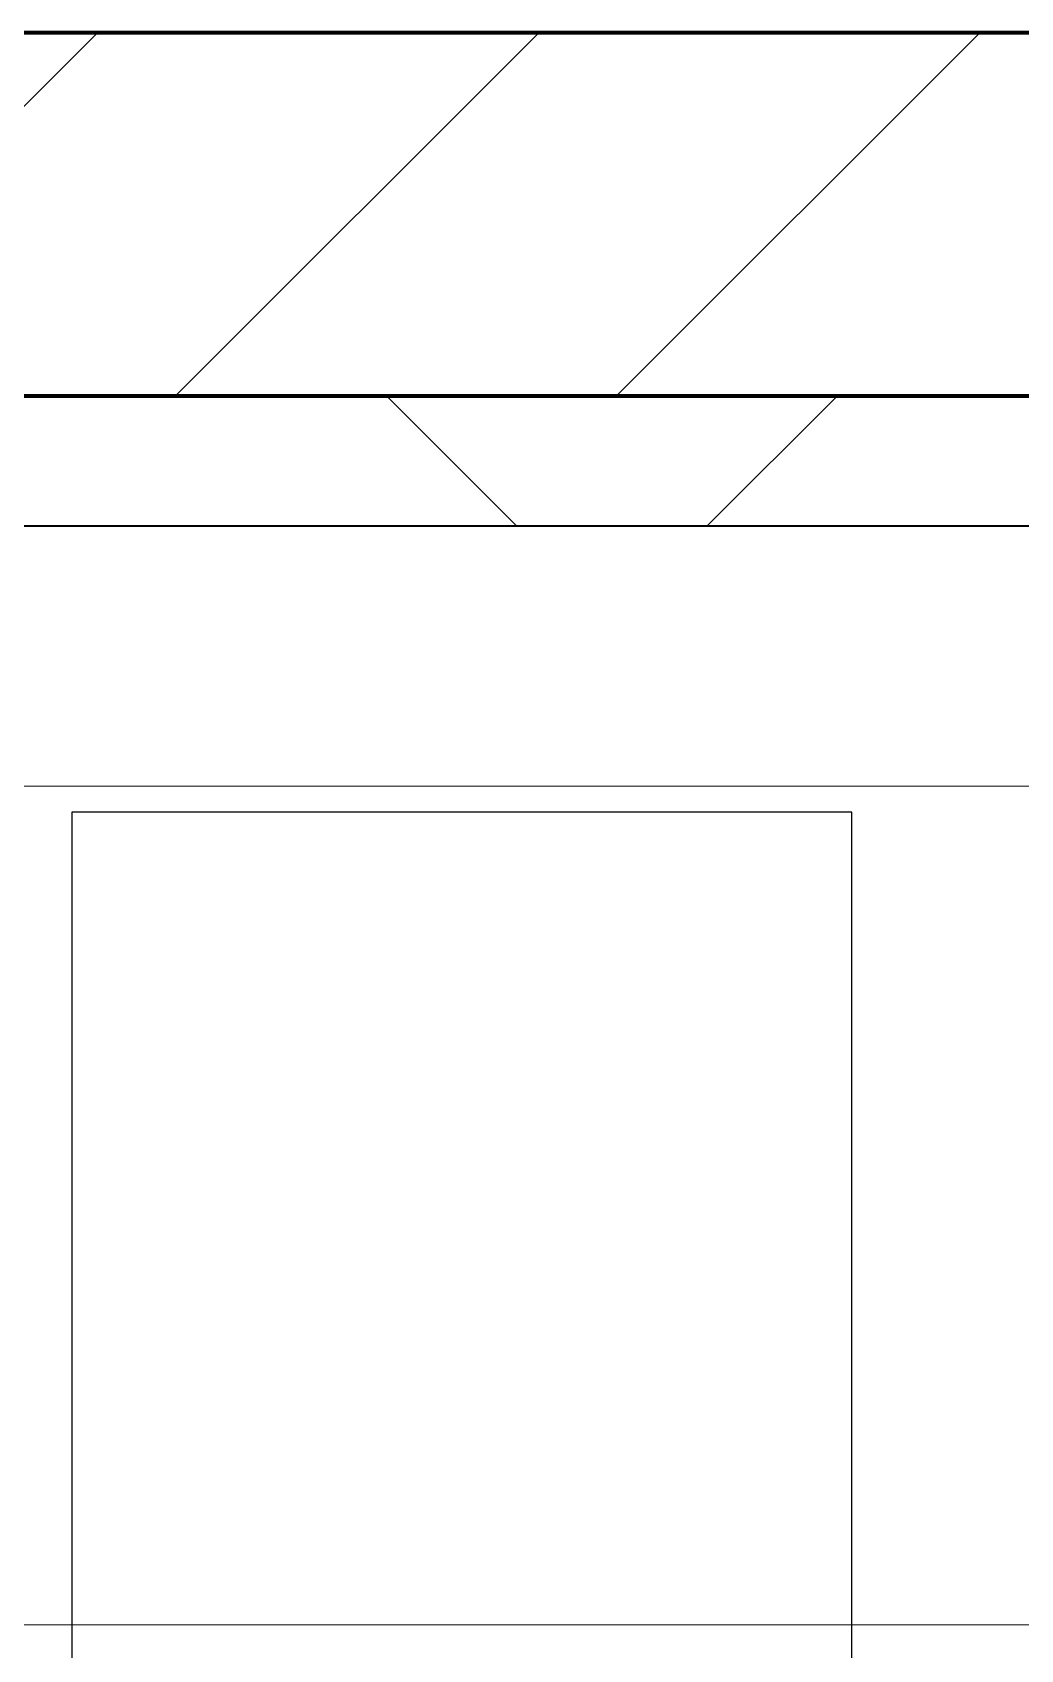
# Model space of a CAD drawing. Header units: millimetres. Extents: x -853432 to -773672, y -18171 to 22484.
# Drawn here: x -843448 to -843067, y 11272 to 11894 of the extents above; entities that cross this region are included whole.
import ezdxf
from ezdxf.xclip import XClip

# ---------------------------------------------------------------- set-up
doc = ezdxf.new("R2010")
doc.units = ezdxf.units.MM
doc.header["$XCLIPFRAME"] = 0
doc.layers.add('000 - WIPEOUT', color=250, linetype='Continuous')
doc.layers.add('A11_ALU.SOLID SHEET', color=2, linetype='Continuous')
for name, color, linetype, lineweight in [('A-GLAZ-CURT', 2, 'Continuous', 9), ('A-WALL', 5, 'Continuous', 35), ('A-WALL-FNSH', 2, 'Continuous', 35), ('A-WALL-PATT', 1, 'Continuous', 35), ('WALL-E', 2, 'Continuous', 35)]:
    doc.layers.add(name, color=color, linetype=linetype, lineweight=lineweight)

# ---------------------------------------------------------------- blocks, each defined once
blk = doc.blocks.new('System Panel - DPA-AR_Metal Ceiling Rectangular Panel-15987054-4251-01 ENLARGED CONCOURSE LEVEL - REFLECTED CEILING PLAN - SHEET 2')
at = {"layer": 'A-GLAZ-CURT'}
for p, q in [((-847507.46, 11604.02), (-845107.46, 11604.02)), ((-845107.46, 11604.02), (-847507.46, 11604.02)), ((-845107.46, 11281.37), (-847507.46, 11281.37)), ((-847507.46, 11281.37), (-845107.46, 11281.37))]:
    blk.add_line(p, q, dxfattribs=at)
blk = doc.blocks.new('PPLS-PP19_Custom Tile Pattern - Custom Tile Pattern-V66-4251-01 ENLARGED CONCOURSE LEVEL - REFLECTED CEILING PLAN - SHEET 2')
at = {"layer": 'A-GLAZ-CURT'}
for p, q in [((-300, 0), (300, 0)), ((300, 0), (-300, 0)), ((195.99, 0), (213.31, 0)), ((213.31, 0), (195.99, 0)), ((230.06, 0), (300, 0)), ((-300, -50), (300, -50)), ((300, -50), (-300, -50))]:
    blk.add_line(p, q, dxfattribs=at)
for points, knots in [([(-126.5, 0), (-122.44, 0), (-108.71, 0), (-86.68, 0), (-63.44, 0), (-54.4, 0), (-48.53, 0), (-30.79, 0), (-18.03, 0), (7.39, 0), (13.26, 0), (16.29, 0)], [-5231.017328, -5231.017328, -5231.017328, -5231.017328, -4994.692869, -4542.524482, -4008.285538, -3689.699207, -3546.54457, -3315.260113, -2864.387349, -2439.246196, -2140.82811, -2140.82811, -2140.82811, -2140.82811]), ([(-115.82, 0), (-114.96, 0), (-110.41, 0), (-96.78, 0), (-71.33, 0), (-42.53, 0), (-12.78, 0), (4.23, 0), (9.64, 0), (10.14, 0), (10.18, 0)], [-5724.064692, -5724.064692, -5724.064692, -5724.064692, -5430.283136, -5103.229623, -4799.173296, -4065.652676, -3589.737505, -3285.047089, -3066.359526, -3044.715262, -3044.715262, -3044.715262, -3044.715262]), ([(9.32, 0), (9.08, 0), (7.65, 0), (2.57, 0), (-12.23, 0), (-25.64, 0), (-40, 0), (-56.24, 0), (-75.59, 0), (-94, 0), (-112.01, 0), (-114.94, 0), (-115.63, 0)], [-2922.926651, -2922.926651, -2922.926651, -2922.926651, -2882.788014, -2720.818881, -2518.50168, -2125.455881, -1792.521578, -1466.981642, -1208.454564, -789.402658, -501.969187, -243.577221, -243.577221, -243.577221, -243.577221]), ([(31.18, 0), (25.97, 0), (11.99, 0), (-16.92, 0), (-47.42, 0), (-65.77, 0), (-66.37, 0), (-66.38, 0)], [-4496.803627, -4496.803627, -4496.803627, -4496.803627, -4222.080604, -3745.412743, -2981.410125, -2542.574734, -2498.224237, -2498.224237, -2498.224237, -2498.224237]), ([(76.63, 0), (74.8, 0), (67.65, 0), (53.52, 0), (37, 0), (24.07, 0), (12.82, 0), (-2.9, 0), (-20.62, 0), (-32.81, 0), (-44.85, 0), (-51.43, 0), (-51.79, 0)], [-3095.572228, -3095.572228, -3095.572228, -3095.572228, -2950.589685, -2634.532728, -2313.748533, -2106.613311, -1925.670641, -1617.263037, -1290.787923, -1039.307308, -819.71621, -644.910881, -644.910881, -644.910881, -644.910881]), ([(-36.78, 0), (-32.43, 0), (-19.22, 0), (8.83, 0), (43.36, 0), (70.92, 0), (82.12, 0), (83.66, 0)], [-6191.144455, -6191.144455, -6191.144455, -6191.144455, -5862.463379, -5340.621928, -4573.028122, -4094.177415, -3869.465285, -3869.465285, -3869.465285, -3869.465285]), ([(30.82, 0), (29.27, 0), (20.14, 0), (3.54, 0), (-16.58, 0), (-34.76, 0), (-36.04, 0)], [-10462.034656, -10462.034656, -10462.034656, -10462.034656, -10363.088938, -9884.23066, -9424.652049, -9182.880979, -9182.880979, -9182.880979, -9182.880979]), ([(15.48, 0), (10.75, 0), (-0.89, 0), (-17.84, 0), (-30.57, 0), (-31.82, 0), (-32, 0)], [-3582.245441, -3582.245441, -3582.245441, -3582.245441, -3333.063701, -2994.501669, -2698.150104, -2614.070998, -2614.070998, -2614.070998, -2614.070998]), ([(-30.52, 0), (-27.11, 0), (-17.83, 0), (0.54, 0), (12.05, 0), (16.33, 0)], [-2323.618664, -2323.618664, -2323.618664, -2323.618664, -2142.497158, -1716.209403, -1461.946331, -1461.946331, -1461.946331, -1461.946331]), ([(-13, 0), (-14.35, 0), (-17.68, 0), (-25.97, 0), (-29.52, 0), (-30.21, 0)], [-55207.591944, -55207.591944, -55207.591944, -55207.591944, -54789.006179, -54461.685999, -54290.791712, -54290.791712, -54290.791712, -54290.791712]), ([(8.33, 0), (8.19, 0), (7.18, 0), (0.32, 0), (-13.89, 0), (-24.92, 0), (-29.03, 0)], [-3574.286521, -3574.286521, -3574.286521, -3574.286521, -3526.962355, -3285.499107, -2903.012179, -2680.714891, -2680.714891, -2680.714891, -2680.714891]), ([(-28.57, 0), (-26.93, 0), (-20.29, 0), (-11.45, 0), (2.08, 0), (10.92, 0), (15.18, 0), (15.75, 0)], [-5361.429781, -5361.429781, -5361.429781, -5361.429781, -5261.36855, -5050.479954, -4785.90057, -4596.498881, -4567.143888, -4567.143888, -4567.143888, -4567.143888]), ([(-22.56, 0), (-20.27, 0), (-17.03, 0), (-11.36, 0), (-7.66, 0), (-6.6, 0), (-6.44, 0)], [-56468.192263, -56468.192263, -56468.192263, -56468.192263, -56344.022017, -56303.229861, -56166.290093, -56124.392176, -56124.392176, -56124.392176, -56124.392176]), ([(-15.19, 0), (-13.07, 0), (-0.71, 0), (12.11, 0), (15.48, 0)], [-461.142613, -461.142613, -461.142613, -461.142613, -429.606584, -418.500335, -418.500335, -418.500335, -418.500335]), ([(-6.54, 0), (-6.73, 0), (-7.2, 0), (-7.6, 0), (-7.79, 0)], [-56009.792147, -56009.792147, -56009.792147, -56009.792147, -55949.290093, -55895.192118, -55895.192118, -55895.192118, -55895.192118]), ([(-2.63, 0), (-2.47, 0), (-1.22, 0), (4.92, 0), (15.97, 0), (22.54, 0), (24.49, 0)], [-226.825321, -226.825321, -226.825321, -226.825321, -220.269177, -206.416616, -198.214427, -187.717507, -187.717507, -187.717507, -187.717507]), ([(15.57, 0), (8.31, 0), (2.68, 0), (-1.67, 0), (-2.25, 0)], [-281.576261, -281.576261, -281.576261, -281.576261, -246.234814, -234.646884, -234.646884, -234.646884, -234.646884]), ([(103.09, 0), (101.08, 0), (86.31, 0), (63.34, 0), (35.84, 0), (22.36, 0), (16.93, 0), (16.27, 0)], [-375.435014, -375.435014, -375.435014, -375.435014, -369.147452, -330.153101, -307.516438, -285.83788, -282.694619, -282.694619, -282.694619, -282.694619]), ([(24.69, 0), (24.54, 0), (20.99, 0), (18.32, 0), (16.27, 0)], [-4368.572414, -4368.572414, -4368.572414, -4368.572414, -4306.476363, -4080.000647, -4080.000647, -4080.000647, -4080.000647]), ([(16.32, 0), (24.63, 0), (46.81, 0), (88.72, 0), (120.63, 0), (138.28, 0), (138.53, 0)], [-417.581825, -417.581825, -417.581825, -417.581825, -390.253598, -346.313304, -291.370682, -290.5735, -290.5735, -290.5735, -290.5735]), ([(16.34, 0), (18.52, 0), (21.84, 0), (24.62, 0), (24.72, 0), (24.72, 0)], [-4557.048129, -4557.048129, -4557.048129, -4557.048129, -4445.288762, -4384.376941, -4376.041937, -4376.041937, -4376.041937, -4376.041937]), ([(70.61, 0), (66.16, 0), (55.8, 0), (39.61, 0), (28.7, 0), (19.54, 0), (16.34, 0)], [-4647.237329, -4647.237329, -4647.237329, -4647.237329, -4326.416877, -4098.545751, -3766.694881, -3597.316945, -3597.316945, -3597.316945, -3597.316945]), ([(16.82, 0), (20.95, 0), (27.04, 0), (37.44, 0), (45.92, 0), (57.76, 0), (64.47, 0), (72.74, 0), (75.22, 0), (76.03, 0), (76.21, 0)], [-1452.261665, -1452.261665, -1452.261665, -1452.261665, -1206.526904, -1089.329421, -901.315459, -753.071572, -495.328968, -421.953223, -334.951786, -290.452333, -290.452333, -290.452333, -290.452333]), ([(17.02, 0), (17.37, 0), (19.11, 0), (22.91, 0), (31, 0), (39.04, 0), (51.19, 0), (58.74, 0), (61.34, 0), (61.45, 0)], [-2117.316538, -2117.316538, -2117.316538, -2117.316538, -2084.094819, -1956.422387, -1818.904206, -1645.594513, -1443.202566, -1228.752106, -1120.932285, -1120.932285, -1120.932285, -1120.932285]), ([(18.16, 0), (19.15, 0), (24.25, 0), (25.66, 0), (26.12, 0)], [-5700.113719, -5700.113719, -5700.113719, -5700.113719, -5554.232259, -5302.431367, -5302.431367, -5302.431367, -5302.431367]), ([(84.98, 0), (84.21, 0), (80.98, 0), (74.4, 0), (62.26, 0), (51.85, 0), (43.81, 0), (29.53, 0), (20.67, 0), (18.85, 0), (18.16, 0)], [-7205.068504, -7205.068504, -7205.068504, -7205.068504, -7135.649961, -6924.452779, -6738.82075, -6548.303034, -6314.283804, -6135.05769, -5972.647715, -5832.674503, -5832.674503, -5832.674503, -5832.674503]), ([(27.44, 0), (27.9, 0), (29.54, 0), (38.07, 0), (53.39, 0), (71.67, 0), (81.69, 0), (83.85, 0), (84.58, 0)], [-5037.309798, -5037.309798, -5037.309798, -5037.309798, -4887.603822, -4705.298446, -4353.683244, -3960.84581, -3759.045785, -3579.141173, -3579.141173, -3579.141173, -3579.141173]), ([(27.89, 0), (29.09, 0), (33.4, 0), (48.37, 0), (66.32, 0), (79.49, 0), (85.27, 0)], [-147.777612, -147.777612, -147.777612, -147.777612, -135.792042, -118.513713, -97.899267, -80.892389, -80.892389, -80.892389, -80.892389]), ([(53.18, 0), (53.06, 0), (52.22, 0), (44.99, 0), (36.46, 0), (30.82, 0)], [-622.740158, -622.740158, -622.740158, -622.740158, -566.066452, -360.610861, 0, 0, 0, 0]), ([(136.44, 0), (121.66, 0), (86.93, 0), (51.16, 0), (31.18, 0)], [-106.750556, -106.750556, -106.750556, -106.750556, -59.610984, 0, 0, 0, 0]), ([(168.37, 0), (167.68, 0), (162.47, 0), (147.02, 0), (109.77, 0), (76.86, 0), (57.82, 0), (46.51, 0), (41.18, 0), (36.02, 0), (35.54, 0), (35.54, 0)], [-543.375029, -543.375029, -543.375029, -543.375029, -530.793311, -458.593899, -401.860199, -357.622665, -341.267687, -334.000314, -326.15566, -319.318397, -317.489778, -317.489778, -317.489778, -317.489778]), ([(36.29, 0), (37.77, 0), (48.82, 0), (63.26, 0), (77.1, 0), (85.27, 0)], [-314.598523, -314.598523, -314.598523, -314.598523, -305.899624, -287.17622, -255.759719, -255.759719, -255.759719, -255.759719]), ([(61.47, 0), (61.47, 0), (61.21, 0), (54.61, 0), (53.71, 0), (53.56, 0)], [-1113.311073, -1113.311073, -1113.311073, -1113.311073, -1096.402191, -891.204116, -747.28819, -747.28819, -747.28819, -747.28819]), ([(76.22, 0), (75.58, 0), (73.64, 0), (71.05, 0), (70.61, 0)], [-193.634889, -193.634889, -193.634889, -193.634889, -31.537676, 0, 0, 0, 0]), ([(114.39, 0), (114.2, 0), (112.08, 0), (105.42, 0), (93.44, 0), (88.77, 0), (85.28, 0)], [-8148.58938, -8148.58938, -8148.58938, -8148.58938, -8105.191388, -7723.759874, -7531.75727, -7213.979135, -7213.979135, -7213.979135, -7213.979135]), ([(85.43, 0), (87, 0), (102.6, 0), (124.45, 0), (132.42, 0), (134.6, 0)], [-255.559425, -255.559425, -255.559425, -255.559425, -249.500363, -194.761443, -152.241002, -152.241002, -152.241002, -152.241002]), ([(85.91, 0), (86.23, 0), (88.09, 0), (92.51, 0), (94.33, 0)], [-3446.580388, -3446.580388, -3446.580388, -3446.580388, -3336.541051, -2783.776468, -2783.776468, -2783.776468, -2783.776468]), ([(86.3, 0), (91.76, 0), (105.16, 0), (116.36, 0), (128.63, 0), (128.95, 0)], [-79.87979, -79.87979, -79.87979, -79.87979, -63.759246, -39.050993, -35.895543, -35.895543, -35.895543, -35.895543]), ([(94.4, 0), (94.4, 0), (94.64, 0), (99.11, 0), (108.97, 0), (120.79, 0), (139.94, 0), (163.31, 0), (185.23, 0), (193.62, 0), (194.69, 0), (194.79, 0)], [-2348.345796, -2348.345796, -2348.345796, -2348.345796, -2310.419338, -2233.599744, -2052.234781, -1843.028543, -1530.39897, -1095.004608, -529.74427, -295.064701, -265.121568, -265.121568, -265.121568, -265.121568]), ([(129.02, 0), (129.02, 0), (124.41, 0), (122.35, 0), (114.96, 0), (108.04, 0), (103.09, 0)], [-35.386604, -35.386604, -35.386604, -35.386604, -31.430235, -22.807238, -15.488593, 0, 0, 0, 0]), ([(157.9, 0), (156.77, 0), (151.67, 0), (143.29, 0), (134.04, 0), (126.24, 0), (118.6, 0), (114.23, 0), (111.98, 0), (105.66, 0), (105.23, 0), (105.23, 0)], [-10292.955006, -10292.955006, -10292.955006, -10292.955006, -10098.273015, -9847.788484, -9677.714971, -9567.007022, -9453.21225, -9220.200448, -9012.77275, -8966.157302, -8929.495943, -8929.495943, -8929.495943, -8929.495943]), ([(105.26, 0), (105.52, 0), (111.01, 0), (112.65, 0), (113.59, 0)], [-8920.561005, -8920.561005, -8920.561005, -8920.561005, -8814.835624, -8577.462505, -8577.462505, -8577.462505, -8577.462505]), ([(128.58, 0), (128.8, 0), (130.16, 0), (139.26, 0), (152.67, 0), (161.24, 0), (162.19, 0), (162.75, 0)], [-633.326174, -633.326174, -633.326174, -633.326174, -627.736123, -618.981161, -602.094757, -592.980799, -581.414464, -581.414464, -581.414464, -581.414464]), ([(137.1, 0), (136, 0), (133.64, 0), (129.87, 0), (129.11, 0)], [-670.405967, -670.405967, -670.405967, -670.405967, -651.020627, -640.742133, -640.742133, -640.742133, -640.742133]), ([(193.8, 0), (193.33, 0), (190.11, 0), (183.13, 0), (171, 0), (161.95, 0), (161.28, 0), (158.35, 0), (157.85, 0), (157.77, 0)], [-11665.349007, -11665.349007, -11665.349007, -11665.349007, -11565.880756, -11105.624034, -10839.086983, -10768.332124, -10666.779182, -10580.760289, -10550.278881, -10550.278881, -10550.278881, -10550.278881]), ([(223.15, 0), (216.99, 0), (197.52, 0), (177.41, 0), (159.34, 0), (158.33, 0), (158.3, 0)], [-207.538346, -207.538346, -207.538346, -207.538346, -187.987675, -143.776725, -129.632772, -123.352749, -123.352749, -123.352749, -123.352749]), ([(159.07, 0), (159.13, 0), (160.84, 0), (165.21, 0), (174.15, 0), (185.98, 0), (208.82, 0), (219.42, 0), (230.06, 0)], [-115.643202, -115.643202, -115.643202, -115.643202, -114.681583, -87.660824, -65.295536, -41.623857, -24.459831, 0, 0, 0, 0]), ([(162.75, 0), (165.4, 0), (170.91, 0), (172.61, 0), (172.61, 0)], [-111.264224, -111.264224, -111.264224, -111.264224, -56.742688, -19.085662, -19.085662, -19.085662, -19.085662]), ([(223.18, 0), (222.42, 0), (218.15, 0), (200.27, 0), (182.99, 0), (174.27, 0), (169.67, 0), (168.99, 0)], [-9084.689872, -9084.689872, -9084.689872, -9084.689872, -9016.44624, -8717.832359, -8253.978395, -8152.463617, -8069.855175, -8069.855175, -8069.855175, -8069.855175]), ([(215.22, 0), (214.62, 0), (210.55, 0), (203.98, 0), (187.54, 0), (175.3, 0), (169.49, 0)], [-203.825446, -203.825446, -203.825446, -203.825446, -198.527383, -184.406837, -162.427601, -142.916156, -142.916156, -142.916156, -142.916156]), ([(171.51, 0), (176.48, 0), (193.23, 0), (201.73, 0), (208.81, 0), (213.9, 0), (241.96, 0), (266.73, 0), (281.71, 0), (291.71, 0), (296.52, 0), (297.86, 0), (298.09, 0)], [-7971.819559, -7971.819559, -7971.819559, -7971.819559, -7784.112253, -7606.717214, -7289.299508, -7042.621073, -6582.165592, -6068.460911, -5766.029927, -5566.724884, -5280.360606, -5199.253518, -5199.253518, -5199.253518, -5199.253518]), ([(172.07, 0), (177.66, 0), (187.87, 0), (201.08, 0), (207.47, 0), (213.96, 0), (215.11, 0)], [-255.364076, -255.364076, -255.364076, -255.364076, -237.955587, -223.92608, -215.862851, -208.75215, -208.75215, -208.75215, -208.75215]), ([(223.08, 0), (223.41, 0), (230.01, 0), (242.06, 0), (246.54, 0), (246.96, 0)], [-10543.593097, -10543.593097, -10543.593097, -10543.593097, -10511.382485, -9925.173265, -9834.877357, -9834.877357, -9834.877357, -9834.877357]), ([(300, 0), (288.22, 0), (262, 0), (234.16, 0), (224.22, 0), (223.12, 0)], [-12528.858583, -12528.858583, -12528.858583, -12528.858583, -11905.454923, -11162.864862, -11054.421071, -11054.421071, -11054.421071, -11054.421071]), ([(247.1, 0), (246.76, 0), (245.04, 0), (238.34, 0), (228.13, 0), (224.85, 0), (223.41, 0)], [-9649.085549, -9649.085549, -9649.085549, -9649.085549, -9581.591397, -9406.094246, -9221.510254, -9091.710123, -9091.710123, -9091.710123, -9091.710123]), ([(300, 0), (286.53, 0), (260.92, 0), (235.26, 0), (223.73, 0)], [-285.253232, -285.253232, -285.253232, -285.253232, -244.693688, -208.157764, -208.157764, -208.157764, -208.157764]), ([(284.76, 0), (284.76, 0), (285.09, 0), (287.47, 0), (293.59, 0), (297.76, 0), (300, 0)], [-4110.630118, -4110.630118, -4110.630118, -4110.630118, -4053.389046, -3959.664717, -3862.421465, -3746.95702, -3746.95702, -3746.95702, -3746.95702]), ([(297.38, 0), (295.84, 0), (291.62, 0), (285.38, 0), (284.87, 0)], [-4803.172655, -4803.172655, -4803.172655, -4803.172655, -4358.271401, -4143.037883, -4143.037883, -4143.037883, -4143.037883])]:
    blk.add_open_spline(points, degree=3, knots=knots, dxfattribs=at)
for points in [[(16.02, 0), (13.33, 0), (10.77, 0), (9.63, 0)], [(24.49, 0), (25.23, 0), (25.72, 0), (26.04, 0)], [(80.35, 0), (79.57, 0), (78.27, 0), (76.63, 0)], [(84.06, 0), (83.48, 0), (82.41, 0), (81.72, 0)], [(168.74, 0), (168.74, 0), (169.81, 0), (171.51, 0)], [(195.11, 0), (194.91, 0), (194.44, 0), (193.8, 0)], [(222.76, 0), (220.92, 0), (219.58, 0), (219.02, 0)], [(219.9, 0), (220.46, 0), (221.2, 0), (222.07, 0)]]:
    blk.add_open_spline(points, degree=3, dxfattribs=at)
blk = doc.blocks.new('PPLS-PP19_Custom Tile Pattern - Custom Tile Pattern-V67-4251-01 ENLARGED CONCOURSE LEVEL - REFLECTED CEILING PLAN - SHEET 2')
at = {"layer": 'A-GLAZ-CURT'}
for p, q in [((-300, 0), (300, 0)), ((300, 0), (-300, 0)), ((-293.07, 0), (-275.75, 0)), ((-275.75, 0), (-293.07, 0)), ((-300, -50), (300, -50)), ((300, -50), (-300, -50))]:
    blk.add_line(p, q, dxfattribs=at)
at = {"layer": 'A-GLAZ-CURT', "flags": 128}
for points in [[(-300, 0), (-291.56, 0), (-283.3, 0), (-275.2, 0), (-267.26, 0), (-259.45, 0), (-251.77, 0), (-244.2, 0), (-236.74, 0), (-229.36, 0), (-222.06, 0), (-214.83, 0), (-207.71, 0), (-200.76, 0), (-194.02, 0), (-187.54, 0), (-181.38, 0), (-175.58, 0), (-170.25, 0)], [(-170.01, 0), (-174.47, 0), (-179.49, 0), (-184.81, 0), (-190.44, 0), (-196.37, 0), (-202.58, 0), (-209.04, 0), (-215.73, 0), (-222.63, 0), (-229.72, 0), (-236.97, 0), (-244.39, 0), (-251.96, 0), (-259.67, 0), (-267.51, 0), (-275.48, 0), (-283.55, 0), (-291.73, 0), (-300, 0)]]:
    blk.add_lwpolyline(points, dxfattribs=at)
at = {"layer": 'A-GLAZ-CURT'}
for points, knots in [([(-300, 0), (-284.65, 0), (-236.57, 0), (-174.61, 0), (-129.95, 0), (-112.37, 0), (-104.29, 0), (-101.31, 0)], [-5323.127839, -5323.127839, -5323.127839, -5323.127839, -4502.809032, -2700.551212, -1002.059161, -460.363443, -221.796993, -221.796993, -221.796993, -221.796993]), ([(-238.96, 0), (-252.89, 0), (-272.63, 0), (-294.48, 0), (-300, 0)], [-14598.146147, -14598.146147, -14598.146147, -14598.146147, -13729.592194, -13439.944408, -13439.944408, -13439.944408, -13439.944408]), ([(-240.08, 0), (-244.89, 0), (-255.75, 0), (-262.59, 0), (-264.9, 0), (-265.4, 0)], [-796.931846, -796.931846, -796.931846, -796.931846, -543.655514, -208.940337, 0, 0, 0, 0]), ([(-258.6, 0), (-257.91, 0), (-254.26, 0), (-247.17, 0), (-241.28, 0), (-239.9, 0)], [-5722.54675, -5722.54675, -5722.54675, -5722.54675, -5657.471696, -5413.335975, -5338.48321, -5338.48321, -5338.48321, -5338.48321]), ([(-238.96, 0), (-233.35, 0), (-224.41, 0), (-213.1, 0), (-200.2, 0), (-187.01, 0), (-176.88, 0), (-171.08, 0)], [-5321.560939, -5321.560939, -5321.560939, -5321.560939, -5017.494783, -4832.723979, -4666.091899, -4349.945572, -4071.073527, -4071.073527, -4071.073527, -4071.073527]), ([(-137.88, 0), (-140.56, 0), (-147.66, 0), (-147.69, 0), (-158.72, 0), (-174.02, 0), (-185.59, 0), (-209.77, 0), (-227, 0), (-238.17, 0), (-238.96, 0)], [-3187.727384, -3187.727384, -3187.727384, -3187.727384, -2919.378265, -2477.344047, -2237.412286, -2029.680487, -1755.085331, -1400.429864, -858.079193, -816.515073, -816.515073, -816.515073, -816.515073]), ([(-171.17, 0), (-184.6, 0), (-206.37, 0), (-230.27, 0), (-238.76, 0)], [-16151.889957, -16151.889957, -16151.889957, -16151.889957, -15131.813646, -14602.206786, -14602.206786, -14602.206786, -14602.206786])]:
    blk.add_open_spline(points, degree=3, knots=knots, dxfattribs=at)
blk = doc.blocks.new('*U634')
at = {"layer": 'A-GLAZ-CURT', "rotation": 180}
for name, p in [('PPLS-PP19_Custom Tile Pattern - Custom Tile Pattern-V67-4251-01 ENLARGED CONCOURSE LEVEL - REFLECTED CEILING PLAN - SHEET 2', (-7800, 8125)), ('PPLS-PP19_Custom Tile Pattern - Custom Tile Pattern-V66-4251-01 ENLARGED CONCOURSE LEVEL - REFLECTED CEILING PLAN - SHEET 2', (-7200, 8125))]:
    blk.add_blockref(name, p, dxfattribs=at)
at = {"layer": 'A-GLAZ-CURT'}
blk.add_blockref('System Panel - DPA-AR_Metal Ceiling Rectangular Panel-15987054-4251-01 ENLARGED CONCOURSE LEVEL - REFLECTED CEILING PLAN - SHEET 2', (838282.37, -3579.02), dxfattribs=at)
blk = doc.blocks.new('*U1002')
at = {"color": 3}
blk.add_wipeout([(-1087.5, -1650), (1087.5, -1650), (1087.5, -1950), (-1087.5, -1950)], dxfattribs=at).dxf.layer = '000 - WIPEOUT'
at = {"layer": 'A11_ALU.SOLID SHEET', "color": 0, "linetype": 'ByBlock'}
blk.add_lwpolyline([(-1087.5, -1950), (1087.5, -1950), (1087.5, -1650), (-1087.5, -1650)], close=True, dxfattribs=at)
blk = doc.blocks.new('*U1213')
blk.add_lwpolyline([(-83950, 6309), (-96205.17, 6309), (-96205.17, 8125), (-104695, 8125), (-104695, 7050), (-108275, 7050), (-108275, 3850), (-101417.5, 3850), (-101417.5, 550), (-83950, 550)], close=True)
at = {"layer": 'A11_ALU.SOLID SHEET', "color": 0, "linetype": 'ByBlock', "rotation": 90}
blk.add_blockref('*U1002', (-100400, 6927.5), dxfattribs=at)

msp = doc.modelspace()

# ---------------------------------------------------------------- hatches: boundary and pattern name
at = {"layer": 'A-WALL-PATT', "lineweight": 9}
h = msp.add_hatch(dxfattribs=at)
h.set_pattern_fill('FP_2', color=256, style=0, pattern_type=2)
h.set_pattern_definition([(45, (0, 0), (-84.852814, 84.852814), [])])
h.paths.add_polyline_path([(-840837.54, 11754.02), (-840837.54, 11894.02), (-849372.5, 11894.02), (-849372.5, 11754.02), (-844960.16, 11754.02)])

# ---------------------------------------------------------------- linework, layer by layer
at = {"layer": 'A-WALL', "color": 7, "lineweight": 70}
for p, q in [((-849372.5, 11894.02), (-840837.54, 11894.02)), ((-840837.54, 11754.02), (-849372.5, 11754.02))]:
    msp.add_line(p, q, dxfattribs=at)
at = {"layer": 'A-WALL-FNSH', "color": 250}
msp.add_line((-849372.5, 11754.02), (-840837.54, 11754.02), dxfattribs=at)
at = {"layer": 'WALL-E'}
for p, q in [((-843957.37, 11894.02), (-840837.54, 11894.02)), ((-840837.54, 11894.02), (-843957.37, 11894.02)), ((-843957.37, 11754.02), (-840837.54, 11754.02)), ((-840837.54, 11754.02), (-843957.37, 11754.02))]:
    msp.add_line(p, q, dxfattribs=at)

# ---------------------------------------------------------------- block references
at = {"layer": 'A11_ALU.SOLID SHEET'}
ref = msp.add_blockref('*U1213', (-744682.37, 3579.02), dxfattribs=at)
XClip(ref).set_block_clipping_path([(-104690.1238047112, -9620.0029952966), (-34092.6543255156, 14392.9971737705)])

# ---------------------------------------------------------------- next in the draw order: hatches: boundary and pattern name
at = {"layer": 'A-WALL-PATT', "lineweight": 9}
h = msp.add_hatch(dxfattribs=at)
h.set_pattern_fill('FP_4', color=256, style=0, pattern_type=2)
h.set_pattern_definition([(45, (0, 0), (-212.13203, 212.13203), []), (135, (0, 0), (-212.13203, -212.13203), [])])
h.paths.add_polyline_path([(-840837.54, 11704.02), (-840837.54, 11754.02), (-849372.5, 11753.7), (-849372.5, 11704.02), (-840887.54, 11704.02)])

# ---------------------------------------------------------------- next in the draw order: linework, layer by layer
at = {"layer": 'A-WALL-FNSH', "color": 250}
msp.add_line((-840887.54, 11704.02), (-849372.5, 11704.02), dxfattribs=at)

# ---------------------------------------------------------------- next in the draw order: block references
msp.add_blockref('*U634', (-835882.37, 3579.02))

doc.saveas('drawing.dxf')
